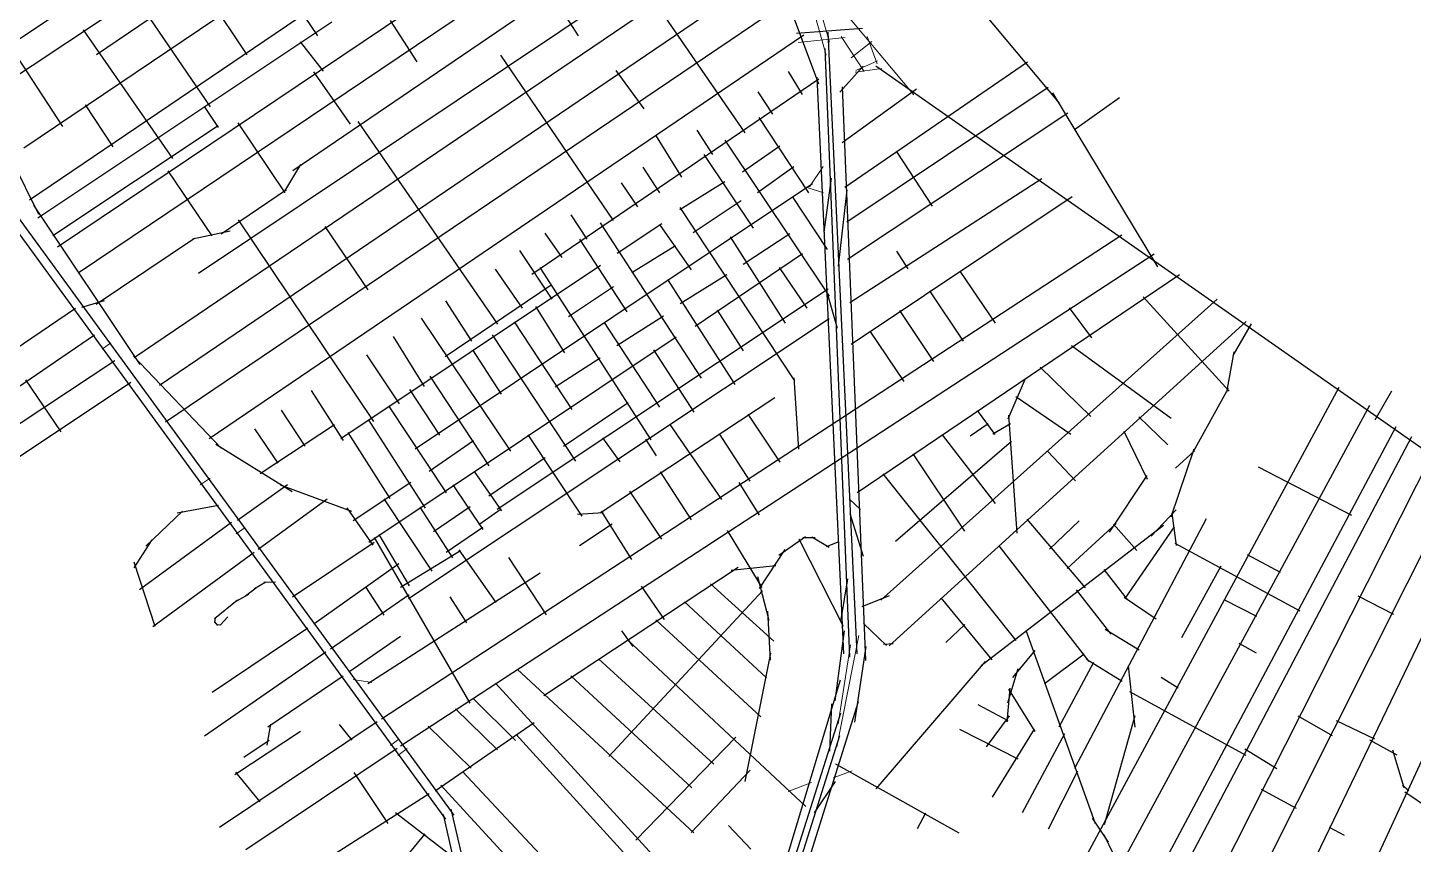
# Model space of a CAD drawing. Header units: inches. Extents: x 723419 to 759401, y 6910722 to 6968430.
# Drawn here: x 733965 to 736725, y 6947009 to 6948636 of the extents above; entities that cross this region are included whole.
import ezdxf

# ---------------------------------------------------------------- set-up
doc = ezdxf.new("R2010")
doc.units = ezdxf.units.IN
doc.header["$MEASUREMENT"] = 0
doc.layers.add('Linhas Axiais - Sao Jose', color=5, linetype='Continuous', lineweight=60)

msp = doc.modelspace()

# ---------------------------------------------------------------- linework, layer by layer
at = {"layer": 'Linhas Axiais - Sao Jose', "linetype": 'Continuous', "lineweight": 25}
for p, q in [((732609.3, 6950062.3), (734796.7, 6947058.9)), ((732628.4, 6950064.6), (734813.6, 6947066.9)), ((735162.9, 6949425.1), (733823.8, 6948530.3)), ((735076.6, 6949151.6), (733957.2, 6948395.7)), ((734845.5, 6949139.4), (733802.7, 6948446.7)), ((735356.4, 6949016.7), (734066.9, 6948148.3)), ((735002.5, 6948993.9), (733968.5, 6948292.1)), ((735188.4, 6948981.7), (734024.3, 6948198.9)), ((735385.1, 6948958.1), (734492.8, 6948350.4)), ((734573.5, 6948901.9), (734101.6, 6948581.9)), ((735416.8, 6948890.4), (734304.9, 6948146.3)), ((734358, 6948893.4), (734541.6, 6948620)), ((734213.5, 6948863.7), (734401, 6948581.6)), ((735359, 6948779.7), (734176.6, 6947977.9)), ((734145.4, 6948746.3), (734328.4, 6948478.2)), ((735462.9, 6948762), (734226.9, 6947923.2)), ((733846.3, 6948726), (734033.9, 6948438.9)), ((735180.7, 6948734.5), (735393.2, 6948426.7)), ((735466.7, 6948720.4), (735539.9, 6948524.1)), ((735483, 6948691.7), (734239.4, 6947850)), ((735031.1, 6948666.4), (735061.4, 6948619.9)), ((736019.8, 6948485.3), (735868.9, 6948665.9)), ((734570.6, 6948646.9), (733984.8, 6948256.4)), ((734075.1, 6948631.9), (734252.8, 6948375.2)), ((734686.8, 6948650.4), (734739.5, 6948567.9)), ((735495.9, 6948624.9), (735627.7, 6948634.8)), ((735616.6, 6947388), (735559, 6948627)), ((735510.8, 6948620.9), (734325.9, 6947816.5)), ((734507.4, 6948607.6), (734553.4, 6948549.2)), ((734906.7, 6948581.5), (735131.1, 6948251.9)), ((735602.5, 6947381.7), (735553.2, 6948594.3)), ((734534, 6948548.1), (734607.2, 6948443.5)), ((735136.3, 6948550.4), (735191.6, 6948474.4)), ((735479.3, 6948548.9), (735507.5, 6948502.9)), ((735956.1, 6948567.4), (735592.2, 6948317.2)), ((736854.8, 6947717.7), (735653.9, 6948559.1)), ((735540.3, 6948533.6), (734968.5, 6948143.8)), ((735536.4, 6948537.1), (735589.5, 6947388)), ((735586.8, 6948518.4), (735633.5, 6947375)), ((735997.6, 6948516.7), (735596.3, 6948248.6)), ((735419, 6948507.9), (735448.3, 6948463.7)), ((735735.3, 6948513.3), (735586.7, 6948406.5)), ((736215.9, 6948159.3), (736006.5, 6948506.2)), ((736139.5, 6948495.9), (736049.7, 6948432.2)), ((734078.9, 6948482.5), (734134.5, 6948398.7)), ((734316.1, 6948478.8), (734344.3, 6948436.9)), ((736036.2, 6948465.4), (735597.3, 6948173.7)), ((734344.3, 6948440.5), (734014.8, 6948220.9)), ((734383.4, 6948446.2), (734476.9, 6948307.1)), ((734622.2, 6948449.3), (734900.6, 6948045.2)), ((735420.9, 6948457.3), (735520.1, 6948307)), ((735215.2, 6948422.1), (735267, 6948338.1)), ((735297.3, 6948431.7), (735328.7, 6948383.3)), ((735353, 6948411.9), (735560.9, 6948100.7)), ((735311.2, 6948383.3), (735409.9, 6948236.4)), ((735462.6, 6948399.8), (735388.3, 6948347.9)), ((735696.1, 6948387.7), (735766.1, 6948280.2)), ((733933.8, 6948370.6), (733986, 6948264.7)), ((734243.7, 6948350.6), (734331.5, 6948221.1)), ((734477, 6948310.4), (734508.6, 6948363.2)), ((735189.6, 6948357.9), (735223.4, 6948307.2)), ((735490.4, 6948359), (735418, 6948307)), ((735528, 6948324.9), (734736.5, 6947796.3)), ((735146.6, 6948326.9), (735179, 6948279.1)), ((735353.5, 6948328.8), (735263.6, 6948272.7)), ((735565, 6948335.9), (735550.2, 6948228.7)), ((735984.7, 6948335), (735602.5, 6948087.4)), ((734350.3, 6948225), (734480.3, 6948313.6)), ((735487.2, 6948299.4), (735557.3, 6948193.9)), ((735596.5, 6948312.8), (735579.1, 6948160.9)), ((736045.3, 6948298.9), (735604.9, 6948004.3)), ((733976.2, 6948282.4), (734188, 6947964.9)), ((735263.7, 6948277.5), (735492.2, 6947932.2)), ((735385.5, 6948290.9), (735290.5, 6948226.9)), ((734384.2, 6948253.3), (734653.3, 6947851.4)), ((734556.2, 6948239.6), (734641.9, 6948113.3)), ((735046.4, 6948263.3), (735078.1, 6948214.8)), ((735104.8, 6948247.3), (735306.4, 6947937.3)), ((735228, 6948245.2), (735138.9, 6948185.9)), ((735223, 6948244), (735286.1, 6948153.1)), ((734101.1, 6948085.3), (734296.6, 6948216.6)), ((734292.8, 6948214.9), (734367.9, 6948231.1)), ((734669.1, 6947258.7), (736144, 6948223.3)), ((734995, 6948226.7), (735028.8, 6948178.2)), ((735063.6, 6948214.5), (735158, 6948069.6)), ((735363.8, 6948218.9), (735473.7, 6948047.3)), ((735483, 6948225.4), (735390.1, 6948164.2)), ((734707.3, 6947204.8), (736208.4, 6948185.2)), ((734944.4, 6948191.7), (735008.7, 6948094.7)), ((735255.3, 6948201.3), (735168, 6948147.5)), ((735507.8, 6948185.6), (735294.2, 6948040.6)), ((735695.3, 6948190.9), (735718, 6948155.4)), ((735105.3, 6948161.8), (734588.2, 6947816.6)), ((734985, 6948158.1), (735206.1, 6947814.9)), ((735461.7, 6948158.4), (735516.4, 6948077)), ((734896.1, 6948154.7), (734949.6, 6948077.2)), ((735239.2, 6948134.4), (735373.4, 6947924.7)), ((735357.5, 6948143.5), (735264.6, 6948086)), ((736259.1, 6948143.7), (735617.1, 6947708.8)), ((735821.6, 6948151.1), (735891.7, 6948047.3)), ((734795.9, 6947980.7), (735007.1, 6948123.4)), ((735559.2, 6948115), (734899.6, 6947675.8)), ((735131.3, 6948119.5), (735041.6, 6948059.7)), ((735555.9, 6948111.4), (735576.9, 6948037.3)), ((735761, 6948111.9), (735827.7, 6948011.2)), ((733510.5, 6947705.5), (734060, 6948077)), ((734116.8, 6948091.8), (734071.7, 6948078.2)), ((734796.9, 6948091.5), (734848.8, 6948011)), ((734976.2, 6948080.6), (735033.6, 6947987.8)), ((735338.2, 6948073.2), (735390.1, 6947991.7)), ((736334.2, 6948094.7), (735664.2, 6947495.2)), ((736039.3, 6948077.6), (736083.9, 6948017.8)), ((736186.6, 6948099.8), (736357.9, 6947911.3)), ((734723.3, 6947498.2), (735561.3, 6948056.5)), ((734748.3, 6948057), (734926.1, 6947792.3)), ((734933.5, 6948049.9), (735048.6, 6947875.2)), ((735113.2, 6948048.6), (735222.8, 6947879.8)), ((735231.1, 6948061), (735138.2, 6948001.7)), ((736391.4, 6948050.7), (735680.7, 6947404.3)), ((735700.9, 6948072.3), (735769.1, 6947971)), ((736401.7, 6948046.1), (736365.2, 6947982.6)), ((734097.6, 6948023.5), (733616, 6947694.4)), ((735256.2, 6948019), (734644.2, 6947610.3)), ((734692.4, 6948020.5), (734754.4, 6947921.1)), ((734890, 6948024), (735055.6, 6947772.2)), ((735642.2, 6948031.5), (735709.9, 6947930.6)), ((734850.9, 6947994.1), (734907.8, 6947905.9)), ((735211.2, 6947993.8), (735291.7, 6947869.9)), ((736044, 6948002.7), (736242.3, 6947857.7)), ((736353, 6947909.4), (736368, 6947990.3)), ((734137.9, 6947972.4), (733647.9, 6947646.7)), ((734175.7, 6947981.7), (734349.7, 6947798.3)), ((734639.6, 6947984), (734704.6, 6947886.6)), ((735105.1, 6947977.3), (735015.4, 6947919.9)), ((734765.5, 6947941.3), (734883.4, 6947762.7)), ((735490.6, 6947938.2), (735499.7, 6947796)), ((735951.6, 6947936), (735916.7, 6947855.6)), ((735981.3, 6947959.7), (736082.2, 6947860.9)), ((734170.2, 6947929.2), (733759.8, 6947654.7)), ((733960.3, 6947934.1), (734030.7, 6947830.4)), ((734529.6, 6947912.7), (734593.1, 6947813.6)), ((734724.9, 6947915), (734784.9, 6947823.7)), ((735794, 6946466.8), (736577, 6947919.5)), ((736283.3, 6947785.5), (736356.2, 6947917.8)), ((736681.5, 6947911.7), (736648, 6947854)), ((734683.3, 6947882.4), (734798.1, 6947708.9)), ((735160.7, 6947888.6), (735031.7, 6947801.4)), ((735452.6, 6947898.3), (735104.8, 6947668.2)), ((736637.2, 6947883), (735843.6, 6946415.2)), ((735932.6, 6947900.8), (736042.4, 6947825.6)), ((734469.4, 6947873.7), (734516.6, 6947802.2)), ((734642.6, 6947855), (734756.4, 6947678.5)), ((735399.4, 6947865.8), (735462.8, 6947770)), ((735856.2, 6947873.1), (735891.1, 6947825.5)), ((735918.4, 6947863.8), (735934.8, 6947628.9)), ((736178, 6947860.3), (736235.7, 6947804.7)), ((734416.6, 6947836.4), (734462.9, 6947768.1)), ((734576, 6947844.5), (734428, 6947747)), ((734602, 6947829), (734685.8, 6947697.4)), ((735243.6, 6947845.3), (735346.3, 6947695.6)), ((735342.1, 6947826.4), (735402.9, 6947732.3)), ((735786, 6947824.9), (735891.9, 6947688)), ((735878, 6947846.7), (735841.8, 6947821.7)), ((735887.1, 6947826.9), (735922.4, 6947847.5)), ((736147.9, 6947832.1), (736194.6, 6947736.2)), ((736690.1, 6947840.4), (736149.2, 6946824.4)), ((736223.4, 6946554.5), (736864, 6947831.4)), ((734339.5, 6947806), (734491.3, 6947711.7)), ((734852.9, 6947812.5), (734764.5, 6947751.7)), ((734960.7, 6947824.5), (735068.7, 6947662.5)), ((735109.9, 6947818.6), (735144.4, 6947770.9)), ((735195, 6947816.2), (735216.4, 6947782.9)), ((735693, 6947612.7), (735924.5, 6947812.2)), ((736720.7, 6947820.7), (736166.9, 6946768.6)), ((736242.1, 6947661), (736288.3, 6947797)), ((734995.5, 6947778.8), (734882.9, 6947702.4)), ((735728, 6947786.8), (735830.4, 6947632.8)), ((735996.8, 6947791.2), (736052, 6947732.6)), ((736040.6, 6946356.4), (736763.9, 6947789.7)), ((736288.5, 6947792.9), (736250.9, 6947758)), ((734853.9, 6947751.6), (734908.4, 6947673.4)), ((735224.5, 6947750.9), (735286.2, 6947655.1)), ((735667.7, 6947746.7), (735933.1, 6947414.8)), ((736193.6, 6947743.4), (736119.1, 6947630.4)), ((736602, 6947663.7), (736416.2, 6947759.9)), ((734382.3, 6947654.8), (734482.1, 6947725.6)), ((734610.6, 6947672.1), (734468.2, 6947724)), ((734728, 6947729.5), (734612.8, 6947653.1)), ((734811.6, 6947725.2), (734871.5, 6947635.6)), ((735381.1, 6947729.9), (735421.7, 6947664.6)), ((736883.1, 6947716.9), (736319.5, 6946546.2)), ((734560.9, 6947696.3), (734423.8, 6947595.8)), ((734673.8, 6947696.9), (734769.4, 6947552.9)), ((735163.7, 6947712.4), (735227.1, 6947616.6)), ((735601.7, 6947696.3), (735623.3, 6947675.6)), ((734200.2, 6947602.7), (734273, 6947672.8)), ((734262.1, 6947669.4), (734344.7, 6947684.7)), ((734600.5, 6947679), (734652, 6947604.5)), ((734745.6, 6947680.3), (734810.7, 6947579.3)), ((734845.9, 6947681.2), (734772.9, 6947631.1)), ((734907.5, 6947676.4), (734863.3, 6947645.2)), ((735059.5, 6947666.3), (735110.6, 6947669.8)), ((735107.2, 6947672.2), (735167.2, 6947576.4)), ((735602.3, 6947667.7), (735628.9, 6947583)), ((736202.4, 6947622.6), (736252.2, 6947674.8)), ((736243.3, 6947668.4), (736252, 6947603.9)), ((736972.9, 6947679.3), (736614.6, 6946901)), ((734187.5, 6947516.3), (734370.3, 6947650.5)), ((734871.4, 6947639.9), (734798.4, 6947589.8)), ((735128.8, 6947646.4), (735063.5, 6947603.3)), ((735357.7, 6947634.2), (735426.7, 6947520.4)), ((735863.7, 6947364.7), (736227.3, 6947644.4)), ((735955.1, 6947656.2), (736071.2, 6947519.4)), ((736059, 6947653.5), (736000, 6947596.8)), ((736035.2, 6947558.5), (736132.7, 6947648)), ((736050.7, 6947160.6), (736312.7, 6947657.6)), ((736127.7, 6947646.4), (736173.6, 6947594.3)), ((736248, 6947641.5), (736150.3, 6947498.7)), ((734176.9, 6947559.4), (734212.7, 6947615.4)), ((734654.5, 6947610), (734492.2, 6947501.2)), ((734846.1, 6947290.1), (734655.7, 6947619.8)), ((734664.4, 6947625.7), (734724.3, 6947523.4)), ((735461, 6947585), (735513.8, 6947622)), ((735500.9, 6947617.4), (735589, 6947443.6)), ((735508.5, 6947619.7), (735533.2, 6947619.7)), ((735526.7, 6947621), (735561.1, 6947600.5)), ((735555.7, 6947601.8), (735581.1, 6947611.9)), ((736249.9, 6947609), (736498.4, 6947473.7)), ((734415.8, 6947590), (734213.7, 6947442)), ((734707.1, 6947520.7), (734826.5, 6947594.2)), ((734823.3, 6947595.2), (734896.9, 6947490.6)), ((734922.3, 6947580.2), (734997.2, 6947466.2)), ((735422.4, 6947518.1), (735473.2, 6947596.2)), ((735898.8, 6947603.2), (736078, 6947373)), ((736460.1, 6947550.4), (736394.4, 6947585.6)), ((734218.6, 6947442.8), (734176.5, 6947570.6)), ((734703.6, 6947567.6), (734534.4, 6947447.3)), ((734985.4, 6947548.7), (734642.3, 6947328.6)), ((734993, 6947305.3), (735379.5, 6947560.8)), ((735366.1, 6947555), (735454.9, 6947564.1)), ((736108, 6947556.4), (736154.6, 6947496.1)), ((736341.1, 6947562.6), (736262.7, 6947420)), ((734438.8, 6947530.8), (734416.7, 6947517.6)), ((734458.5, 6947531), (734435.1, 6947530.4)), ((734637.8, 6947521.8), (734673.9, 6947465.4)), ((735186.3, 6947523), (735232.4, 6947456.8)), ((735324.4, 6947527.7), (735450.8, 6947413.3)), ((735418.1, 6947542.5), (735440.8, 6947455.3)), ((735597.8, 6947537.8, 16.2), (735584.5, 6947456.5, 16.2)), ((734382.4, 6947495.3), (734336.5, 6947457.7)), ((734404.6, 6947506.5), (734374.8, 6947490.1)), ((734420.9, 6947520.5), (734398.3, 6947502.8)), ((734724.6, 6947505.7), (734567.9, 6947397.5)), ((734805.6, 6947501.9), (734838.7, 6947449.7)), ((735122.2, 6947183.4), (735428.5, 6947513.9)), ((735680.3, 6947503.9), (735626.2, 6947482)), ((735783.8, 6947499.9), (735885.1, 6947376.2)), ((736053.3, 6947515.7), (736122.4, 6947427.1)), ((736148.9, 6947501.4), (736212.5, 6947458)), ((736347.2, 6947496.7), (736412.5, 6947463.2)), ((736685.9, 6947466.6), (736615, 6947503.1)), ((735273.1, 6947491.9), (735436.4, 6947340.1)), ((735438, 6947473), (735443.5, 6947375.7)), ((734522.8, 6947439.3), (734332.2, 6947311.2)), ((734336.6, 6947452.1), (734342.5, 6947444.8)), ((734338, 6947459.8), (734336.9, 6947450.5)), ((734341.1, 6947445.9), (734350.1, 6947446.8)), ((734363.1, 6947461.8), (734348, 6947445.6)), ((735216, 6947455.8), (735424.8, 6947262.5)), ((735629.5, 6947448.5), (735675.2, 6947404.6)), ((735831.2, 6947446.4), (735793.2, 6947410.4)), ((734707.2, 6947422.7), (734604.5, 6947351.7)), ((735147.2, 6947434.2), (735169.7, 6947402.7)), ((735159.3, 6947415.8), (735514.6, 6947083.9)), ((735572.7, 6947294.5), (735591.6, 6947433.7)), ((736091.3, 6947049.3), (735953.8, 6947434.7)), ((736111.1, 6947437.5), (736178.5, 6947396.4)), ((734558.8, 6947391.3), (734316.9, 6947224.3)), ((735444, 6947389.8), (735392.9, 6947133.8)), ((735634.4, 6947402.5), (735611.5, 6947251.8)), ((735669.3, 6947407.1), (735688.3, 6947408.5)), ((735970.7, 6947394.6), (735926.1, 6947341.3)), ((736069, 6947387.8), (735989.9, 6947328.2)), ((736377.4, 6947409.3), (736411.3, 6947390.4)), ((734939.5, 6947357.6), (735291.6, 6947031.4)), ((735101.8, 6947378.1), (735331.5, 6947168.1)), ((735654.9, 6947119), (735872.5, 6947372.6)), ((735936.6, 6947358), (735916.1, 6947289.9)), ((736087.9, 6947370.6), (736018.6, 6947242.3)), ((736073.6, 6947377.6), (736144.7, 6947334)), ((736156.5, 6947364.5), (736169.7, 6947242.2)), ((734593.1, 6947343.8), (734443.3, 6947241.7)), ((734896.7, 6947329.9), (735382.8, 6946798.1)), ((735046.7, 6947344.2), (735287.6, 6947121.2)), ((735583.1, 6947335.7), (735435, 6946845.6)), ((736222.7, 6947341.8), (736256, 6947320.4)), ((735920.8, 6947319.4), (735915, 6947252.6)), ((735918.6, 6947317.4), (735970.6, 6947233.4)), ((736159.3, 6947313.1), (736391.2, 6947185.9)), ((734816.9, 6947278.3), (734900.7, 6947197.1)), ((734852.3, 6947299.4), (734936.1, 6947215.3)), ((735373.6, 6946508.1), (735619.3, 6947293.4)), ((735562.1, 6947194.1), (735566.2, 6947288.2)), ((735857.3, 6947287.4), (735916.8, 6947255.3)), ((734346.8, 6947042.9), (734660.5, 6947253.1)), ((734448, 6947248.3), (734440.7, 6947205.8)), ((734585.3, 6947247.1), (734610.4, 6947215.8)), ((734973.7, 6947250.8), (734776, 6947114.3)), ((734929.5, 6945204.6), (735584.5, 6947270.7)), ((735874.6, 6947202.8), (735920.2, 6947264.4)), ((736170.1, 6947264.6), (736108.8, 6947047.6)), ((736494.8, 6947264.9), (736563, 6947225.5)), ((736570.8, 6947255), (736647.4, 6947218.9)), ((734508.2, 6947233.5), (734377.2, 6947147.2)), ((734762.4, 6947244.2), (734848.3, 6947160.3)), ((734937.4, 6947227.5), (735354.9, 6946769.6)), ((734974.2, 6945302.4), (735582.3, 6947225.2)), ((735176.3, 6947017.1), (735375.3, 6947222)), ((735821, 6947238.1), (735937.2, 6947178.8)), ((735969.4, 6947238.2), (735886, 6947102.5)), ((736029.9, 6947228.7), (735945.4, 6947071.5)), ((734445.3, 6947215.6), (734395.3, 6947181.5)), ((734399, 6946998.4), (734700.7, 6947200.4)), ((736389.3, 6947198.8), (736453, 6947159.3)), ((736637.1, 6947216.5), (736692.1, 6947186.9)), ((736683.3, 6947196.7), (736705.9, 6947122)), ((735573.7, 6947168.8), (735819.1, 6947031.7)), ((734428, 6947093.1), (734379.2, 6947152.3)), ((734614.4, 6947151.6), (734682.3, 6947050.2)), ((734830.8, 6947153.7), (735251.8, 6946703.3)), ((735285.9, 6947032.2), (735403.9, 6947156.2)), ((736055.8, 6947154.6), (735997.1, 6947039)), ((734764.2, 6947109.1), (734531.3, 6946960)), ((734787.7, 6947126.2), (735201.1, 6946676.7)), ((735572.7, 6947133.9), (735531.4, 6947071.5)), ((736421.8, 6947118.3), (736491.2, 6947080.6)), ((736703.4, 6947126.2), (736716, 6947115.7)), ((736708, 6947113.1), (736783.1, 6947062)), ((734697.6, 6947071.6), (734816.5, 6946979.9)), ((734792, 6947067.7), (734910, 6946551.5)), ((734807.7, 6947078.5), (734928, 6946556.8)), ((735752.9, 6947070.3), (735736.4, 6947039.5)), ((736117.6, 6947012.7), (736085.6, 6947060.6)), ((734641.5, 6946890), (734756.6, 6947029.3)), ((736147.8, 6946947.4), (736109.1, 6947027.4)), ((736557.2, 6947043), (736587.2, 6947026.5))]:
    msp.add_line(p, q, dxfattribs=at)
at = {"layer": 'Linhas Axiais - Sao Jose', "lineweight": 0}
for p, q in [((735554.9, 6948581.2), (735519.6, 6948709.3)), ((735562, 6948607.1), (735531.8, 6948711)), ((735729.6, 6948502.5), (735564.6, 6948699.9)), ((735499.4, 6948606.8), (735593.2, 6948616.7)), ((735585.1, 6948618.7), (735631.1, 6948548.4)), ((735645.9, 6948608.2), (735605.1, 6948575.8)), ((735656.4, 6948564), (735636.6, 6948618.3)), ((735613.9, 6948551), (735657.6, 6948570.2)), ((735582.1, 6948507.4), (735628.9, 6948559.4)), ((735613.2, 6948547.3), (735666, 6948554.8)), ((735549.3, 6948359.2), (735521.8, 6948319.1)), ((735515.3, 6948318.1), (735550, 6948306.8)), ((734112.9, 6947995.2), (734130.1, 6948008)), ((734308.2, 6947725), (734327.8, 6947738.4)), ((734379.9, 6947627.6), (734397.9, 6947640)), ((735576.1, 6947202.8), (735620.5, 6947425)), ((735578.9, 6947248.6), (735603.5, 6947406.2)), ((734650.4, 6947330.8), (734612.7, 6947336.7)), ((734687.1, 6947205.5), (734704.8, 6947218.5)), ((734720.3, 6947199.7), (734701.8, 6947185.5)), ((735607.2, 6947154.7), (735568.8, 6947140.7)), ((735479.4, 6947113.9), (735525.7, 6947131.4)), ((735405.1, 6946999.1), (735360.4, 6947045.7))]:
    msp.add_line(p, q, dxfattribs=at)

doc.saveas('drawing.dxf')
